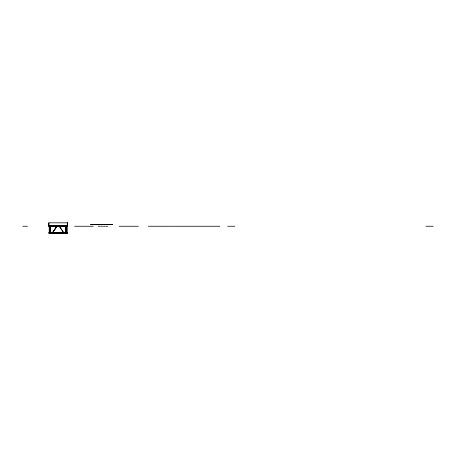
<?xml version="1.0" encoding="UTF-8"?>
<svg xmlns="http://www.w3.org/2000/svg" width="456" height="456" viewBox="0 0 456 456"><rect width="100%" height="100%" fill="white"/><g stroke="black" fill="none" stroke-linecap="round" stroke-linejoin="round"><path stroke-width="0.68" d="M57.16 226.028L52.434 232.851L57.057 225.959L52.543 232.851L63.675 232.851M59.058 226.028L63.783 232.851L59.16 225.959M48.752 225.817L67.465 225.817M48.752 226.028L67.465 226.028M22.8 226.244L27.48 226.244M74.573 226.244L93.286 226.244M98.257 226.244L100.058 226.244M100.827 226.244L102.623 226.244M103.398 226.244L105.194 226.244M105.963 226.244L107.764 226.244M119.101 226.244L138.328 226.244M148.343 226.244L173.177 226.244M173.713 226.244L219.917 226.244M227.669 226.244L234.868 226.244M426.007 226.244L433.2 226.244M49.778 229.499L50.08 229.499M66.137 229.499L66.439 229.499M48.752 232.97L67.465 232.97M67.254 222.819L67.254 226.244M66.998 226.028L66.998 233.181M66.895 225.817L66.895 233.181M66.741 232.754L66.741 233.181M66.439 225.817L66.439 233.181M66.285 225.817L66.285 233.181M66.137 225.817L66.137 233.181M65.835 232.754L65.835 233.181M65.681 225.817L65.727 233.181L65.681 232.754M65.578 226.028L65.578 233.181M65.111 225.817L65.111 226.244M62.785 225.817L62.785 226.244M58.106 225.817L58.106 226.244M53.432 225.817L53.432 226.244M51.106 225.817L51.106 226.244M50.639 226.028L50.639 233.181M50.536 225.817L50.491 233.181L50.536 232.754M50.382 232.754L50.382 233.181M50.08 225.817L50.08 233.181M49.932 225.817L49.932 233.181M49.778 225.817L49.778 233.181M49.476 232.754L49.476 233.181M49.368 226.028L49.368 233.181M49.322 232.754L49.322 233.181M49.219 226.028L49.219 233.181M48.963 222.819L48.963 226.244M67.465 222.819L48.752 222.819L48.752 226.244L67.465 226.244L67.465 222.819M112.495 224.426L90.567 224.637L112.495 224.426M67.465 232.754L48.752 232.754L48.752 233.181L67.465 233.181L67.465 232.754"/></g></svg>
